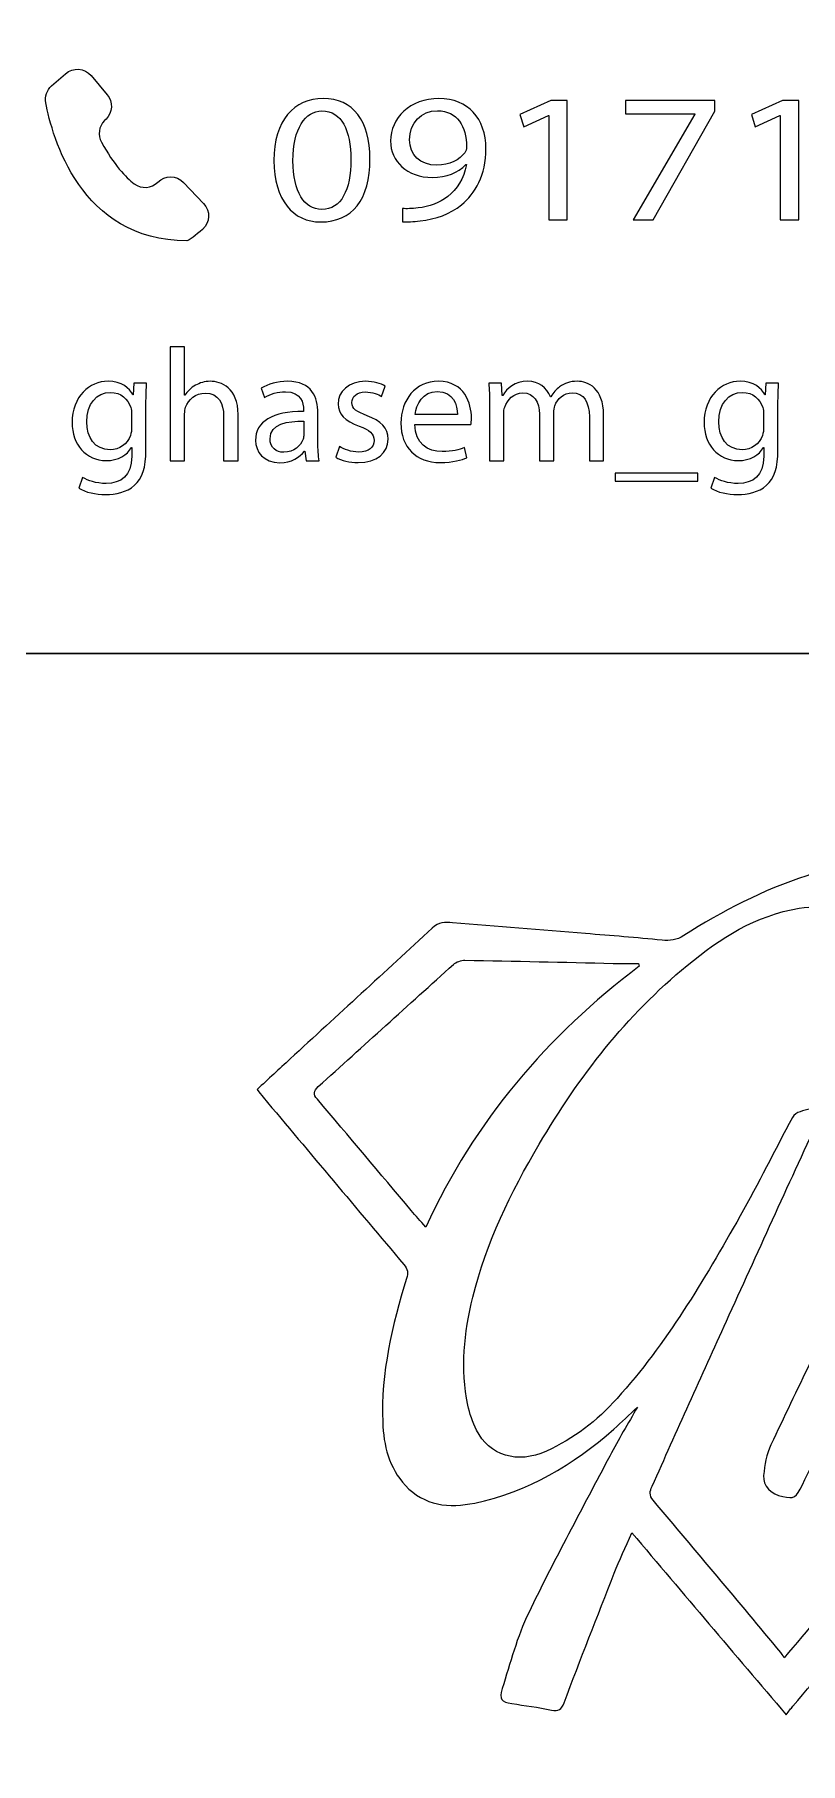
# Model space of a CAD drawing. Header units: millimetres. Extents: x -576 to 618, y 160 to 343.
# Drawn here: x 424.48 to 438.7, y 282.68 to 314.8 of the extents above; entities that cross this region are included whole.
import ezdxf

# ---------------------------------------------------------------- set-up
doc = ezdxf.new("R2010")
doc.units = ezdxf.units.MM
doc.header["$MEASUREMENT"] = 0
doc.layers.add('Layer 1', color=7, linetype='Continuous')

msp = doc.modelspace()

# ---------------------------------------------------------------- linework, layer by layer
at = {"layer": 'Layer 1', "color": 250, "lineweight": 18}
for points in [[(421.5217, 343.1001), (421.5217, 343.1001), (455.3517, 343.1001), (455.3517, 343.1001), (456.9957, 343.1001), (458.3367, 341.7591), (458.3367, 340.1151), (458.3367, 340.1151), (458.3367, 306.2851), (458.3367, 306.2851), (458.3367, 304.6411), (456.9957, 303.3001), (455.3517, 303.3001), (455.3517, 303.3001), (421.5217, 303.3001), (421.5217, 303.3001), (419.8777, 303.3001), (418.5367, 304.6411), (418.5367, 306.2851), (418.5367, 306.2851), (418.5367, 340.1151), (418.5367, 340.1151), (418.5367, 341.7591), (419.8777, 343.1001), (421.5217, 343.1001)], [(421.5217, 303.3001), (421.5217, 303.3001), (455.3517, 303.3001), (455.3517, 303.3001), (456.9957, 303.3001), (458.3367, 301.9591), (458.3367, 300.3151), (458.3367, 300.3151), (458.3367, 266.4851), (458.3367, 266.4851), (458.3367, 264.8411), (456.9957, 263.5001), (455.3517, 263.5001), (455.3517, 263.5001), (421.5217, 263.5001), (421.5217, 263.5001), (419.8777, 263.5001), (418.5367, 264.8411), (418.5367, 266.4851), (418.5367, 266.4851), (418.5367, 300.3151), (418.5367, 300.3151), (418.5367, 301.9591), (419.8777, 303.3001), (421.5217, 303.3001)]]:
    msp.add_open_spline(points, degree=3, knots=[0, 0, 0, 0, 0.125, 0.125, 0.125, 0.25, 0.25, 0.25, 0.375, 0.375, 0.375, 0.5, 0.5, 0.5, 0.625, 0.625, 0.625, 0.75, 0.75, 0.75, 0.875, 0.875, 0.875, 1, 1, 1, 1], dxfattribs=at)
at = {"layer": 'Layer 1', "color": 230}
for points, knots in [([(425.7781, 313.2016), (425.7781, 313.2016), (425.8074, 313.2304), (425.8074, 313.2304), (425.9313, 313.3527), (425.9407, 313.5498), (425.828, 313.6828), (425.828, 313.6828), (425.5285, 314.0381), (425.5285, 314.0381), (425.4077, 314.1811), (425.1934, 314.1967), (425.0533, 314.0734), (425.0533, 314.0734), (424.7956, 313.8463), (424.7956, 313.8463), (424.707, 313.7683), (424.6667, 313.65), (424.6886, 313.5337), (424.805, 312.909), (425.326, 310.972), (427.3057, 310.972), (427.3503, 310.972), (427.4779, 311.0753), (427.5984, 311.1824), (427.7394, 311.3084), (427.7488, 311.5253), (427.6187, 311.6619), (427.6187, 311.6619), (427.2455, 312.0541), (427.2455, 312.0541), (427.1166, 312.1898), (426.901, 312.1927), (426.7684, 312.06), (426.6502, 311.9417), (426.4639, 311.9284), (426.331, 312.0295), (426.1709, 312.1511), (425.9534, 312.3779), (425.721, 312.7998), (425.6486, 312.9312), (425.6714, 313.0966), (425.7781, 313.2016)], [0, 0, 0, 0, 0.0714286, 0.0714286, 0.0714286, 0.1428571, 0.1428571, 0.1428571, 0.2142857, 0.2142857, 0.2142857, 0.2857143, 0.2857143, 0.2857143, 0.3571429, 0.3571429, 0.3571429, 0.4285714, 0.4285714, 0.4285714, 0.5, 0.5, 0.5, 0.5714286, 0.5714286, 0.5714286, 0.6428571, 0.6428571, 0.6428571, 0.7142857, 0.7142857, 0.7142857, 0.7857143, 0.7857143, 0.7857143, 0.8571429, 0.8571429, 0.8571429, 0.9285714, 0.9285714, 0.9285714, 1, 1, 1, 1]), ([(430.7079, 312.4904), (430.7079, 311.7363), (430.3759, 311.3197), (429.7924, 311.3197), (429.278, 311.3197), (428.9295, 311.7259), (428.9213, 312.4601), (428.9213, 313.2039), (429.3023, 313.6136), (429.8371, 313.6136), (430.3922, 313.6136), (430.7079, 313.1971), (430.7079, 312.4904)], [0, 0, 0, 0, 0.25, 0.25, 0.25, 0.5, 0.5, 0.5, 0.75, 0.75, 0.75, 1, 1, 1, 1]), ([(431.3126, 311.569), (431.3897, 311.5621), (431.4789, 311.569), (431.6003, 311.579), (431.8068, 311.6034), (432.0015, 311.6748), (432.1513, 311.7943), (432.3258, 311.9275), (432.4512, 312.1219), (432.4998, 312.3846), (432.4998, 312.3846), (432.4877, 312.3846), (432.4877, 312.3846), (432.3419, 312.2345), (432.1314, 312.1459), (431.8677, 312.1459), (431.3937, 312.1459), (431.0898, 312.4464), (431.0898, 312.8251), (431.0898, 313.2448), (431.4505, 313.6136), (431.9894, 313.6136), (432.5282, 313.6136), (432.8605, 313.2448), (432.8605, 312.6785), (432.8605, 312.1902), (432.6658, 311.8489), (432.4066, 311.6373), (432.2041, 311.4701), (431.9245, 311.3677), (431.6408, 311.3403), (431.5114, 311.3232), (431.3978, 311.3197), (431.3126, 311.3232), (431.3126, 311.3232), (431.3126, 311.569), (431.3126, 311.569)], [0, 0, 0, 0, 0.0833333, 0.0833333, 0.0833333, 0.1666667, 0.1666667, 0.1666667, 0.25, 0.25, 0.25, 0.3333333, 0.3333333, 0.3333333, 0.4166667, 0.4166667, 0.4166667, 0.5, 0.5, 0.5, 0.5833333, 0.5833333, 0.5833333, 0.6666667, 0.6666667, 0.6666667, 0.75, 0.75, 0.75, 0.8333333, 0.8333333, 0.8333333, 0.9166667, 0.9166667, 0.9166667, 1, 1, 1, 1]), ([(434.0281, 313.2961), (434.0281, 313.2961), (434.02, 313.2961), (434.02, 313.2961), (434.02, 313.2961), (433.5623, 313.088), (433.5623, 313.088), (433.5623, 313.088), (433.4933, 313.3167), (433.4933, 313.3167), (433.4933, 313.3167), (434.0686, 313.576), (434.0686, 313.576), (434.0686, 313.576), (434.3725, 313.576), (434.3725, 313.576), (434.3725, 313.576), (434.3725, 311.3573), (434.3725, 311.3573), (434.3725, 311.3573), (434.0281, 311.3573), (434.0281, 311.3573), (434.0281, 311.3573), (434.0281, 313.2961), (434.0281, 313.2961)], [0, 0, 0, 0, 0.125, 0.125, 0.125, 0.25, 0.25, 0.25, 0.375, 0.375, 0.375, 0.5, 0.5, 0.5, 0.625, 0.625, 0.625, 0.75, 0.75, 0.75, 0.875, 0.875, 0.875, 1, 1, 1, 1]), ([(437.1124, 313.5761), (437.1124, 313.5761), (437.1124, 313.378), (437.1124, 313.378), (437.1124, 313.378), (435.9657, 311.3574), (435.9657, 311.3574), (435.9657, 311.3574), (435.5972, 311.3574), (435.5972, 311.3574), (435.5972, 311.3574), (436.7397, 313.3203), (436.7397, 313.3203), (436.7397, 313.3203), (436.7397, 313.3269), (436.7397, 313.3269), (436.7397, 313.3269), (435.4512, 313.3269), (435.4512, 313.3269), (435.4512, 313.3269), (435.4512, 313.5761), (435.4512, 313.5761), (435.4512, 313.5761), (437.1124, 313.5761), (437.1124, 313.5761)], [0, 0, 0, 0, 0.125, 0.125, 0.125, 0.25, 0.25, 0.25, 0.375, 0.375, 0.375, 0.5, 0.5, 0.5, 0.625, 0.625, 0.625, 0.75, 0.75, 0.75, 0.875, 0.875, 0.875, 1, 1, 1, 1]), ([(438.3246, 313.2961), (438.3246, 313.2961), (438.3164, 313.2961), (438.3164, 313.2961), (438.3164, 313.2961), (437.8587, 313.088), (437.8587, 313.088), (437.8587, 313.088), (437.7899, 313.3167), (437.7899, 313.3167), (437.7899, 313.3167), (438.3652, 313.576), (438.3652, 313.576), (438.3652, 313.576), (438.6691, 313.576), (438.6691, 313.576), (438.6691, 313.576), (438.6691, 311.3573), (438.6691, 311.3573), (438.6691, 311.3573), (438.3246, 311.3573), (438.3246, 311.3573), (438.3246, 311.3573), (438.3246, 313.2961), (438.3246, 313.2961)], [0, 0, 0, 0, 0.125, 0.125, 0.125, 0.25, 0.25, 0.25, 0.375, 0.375, 0.375, 0.5, 0.5, 0.5, 0.625, 0.625, 0.625, 0.75, 0.75, 0.75, 0.875, 0.875, 0.875, 1, 1, 1, 1]), ([(429.278, 312.4564), (429.278, 311.8795), (429.4885, 311.5521), (429.8128, 311.5521), (430.1772, 311.5521), (430.3516, 311.9103), (430.3516, 312.4769), (430.3516, 313.023), (430.1856, 313.3814), (429.8168, 313.3814), (429.5048, 313.3814), (429.278, 313.0607), (429.278, 312.4564)], [0, 0, 0, 0, 0.25, 0.25, 0.25, 0.5, 0.5, 0.5, 0.75, 0.75, 0.75, 1, 1, 1, 1]), ([(431.4425, 312.8457), (431.4425, 312.569), (431.6408, 312.3746), (431.9488, 312.3746), (432.1879, 312.3746), (432.3744, 312.4736), (432.4674, 312.6064), (432.4877, 312.6339), (432.4998, 312.6682), (432.4998, 312.716), (432.4998, 313.0947), (432.3339, 313.3852), (431.961, 313.3852), (431.6571, 313.3852), (431.4425, 313.1596), (431.4425, 312.8457)], [0, 0, 0, 0, 0.2, 0.2, 0.2, 0.4, 0.4, 0.4, 0.6, 0.6, 0.6, 0.8, 0.8, 0.8, 1, 1, 1, 1]), ([(426.9963, 309.0023), (426.9963, 309.0023), (427.2662, 309.0023), (427.2662, 309.0023), (427.2662, 309.0023), (427.2662, 308.099), (427.2662, 308.099), (427.2662, 308.099), (427.2721, 308.099), (427.2721, 308.099), (427.3152, 308.1742), (427.3826, 308.2401), (427.4653, 308.2847), (427.5451, 308.3296), (427.64, 308.3592), (427.7414, 308.3592), (427.9407, 308.3592), (428.2597, 308.2401), (428.2597, 307.7405), (428.2597, 307.7405), (428.2597, 306.8794), (428.2597, 306.8794), (428.2597, 306.8794), (427.9897, 306.8794), (427.9897, 306.8794), (427.9897, 306.8794), (427.9897, 307.7106), (427.9897, 307.7106), (427.9897, 307.9436), (427.9008, 308.1411), (427.6462, 308.1411), (427.4715, 308.1411), (427.3336, 308.0214), (427.2846, 307.8778), (427.2694, 307.8423), (427.2662, 307.8032), (427.2662, 307.7524), (427.2662, 307.7524), (427.2662, 306.8794), (427.2662, 306.8794), (427.2662, 306.8794), (426.9963, 306.8794), (426.9963, 306.8794), (426.9963, 306.8794), (426.9963, 309.0023), (426.9963, 309.0023)], [0, 0, 0, 0, 0.0666667, 0.0666667, 0.0666667, 0.1333333, 0.1333333, 0.1333333, 0.2, 0.2, 0.2, 0.2666667, 0.2666667, 0.2666667, 0.3333333, 0.3333333, 0.3333333, 0.4, 0.4, 0.4, 0.4666667, 0.4666667, 0.4666667, 0.5333333, 0.5333333, 0.5333333, 0.6, 0.6, 0.6, 0.6666667, 0.6666667, 0.6666667, 0.7333333, 0.7333333, 0.7333333, 0.8, 0.8, 0.8, 0.8666667, 0.8666667, 0.8666667, 0.9333333, 0.9333333, 0.9333333, 1, 1, 1, 1]), ([(426.5606, 308.3265), (426.5546, 308.2219), (426.5484, 308.1052), (426.5484, 307.9289), (426.5484, 307.9289), (426.5484, 307.0887), (426.5484, 307.0887), (426.5484, 306.757), (426.481, 306.5533), (426.3369, 306.4278), (426.1927, 306.2965), (425.9843, 306.2544), (425.7971, 306.2544), (425.6192, 306.2544), (425.4232, 306.2965), (425.3035, 306.3742), (425.3035, 306.3742), (425.3712, 306.5745), (425.3712, 306.5745), (425.4692, 306.5146), (425.6223, 306.4609), (425.8065, 306.4609), (426.0822, 306.4609), (426.2848, 306.6013), (426.2848, 306.9664), (426.2848, 306.9664), (426.2848, 307.1274), (426.2848, 307.1274), (426.2848, 307.1274), (426.2785, 307.1274), (426.2785, 307.1274), (426.1958, 306.9932), (426.0364, 306.8855), (425.8065, 306.8855), (425.4383, 306.8855), (425.1749, 307.1904), (425.1749, 307.5911), (425.1749, 308.0815), (425.5028, 308.3595), (425.8433, 308.3595), (426.1006, 308.3595), (426.2417, 308.2279), (426.3063, 308.1084), (426.3063, 308.1084), (426.3122, 308.1084), (426.3122, 308.1084), (426.3122, 308.1084), (426.3247, 308.3265), (426.3247, 308.3265), (426.3247, 308.3265), (426.5606, 308.3265), (426.5606, 308.3265)], [0, 0, 0, 0, 0.0588235, 0.0588235, 0.0588235, 0.1176471, 0.1176471, 0.1176471, 0.1764706, 0.1764706, 0.1764706, 0.2352941, 0.2352941, 0.2352941, 0.2941176, 0.2941176, 0.2941176, 0.3529412, 0.3529412, 0.3529412, 0.4117647, 0.4117647, 0.4117647, 0.4705882, 0.4705882, 0.4705882, 0.5294118, 0.5294118, 0.5294118, 0.5882353, 0.5882353, 0.5882353, 0.6470588, 0.6470588, 0.6470588, 0.7058824, 0.7058824, 0.7058824, 0.7647059, 0.7647059, 0.7647059, 0.8235294, 0.8235294, 0.8235294, 0.8823529, 0.8823529, 0.8823529, 0.9411765, 0.9411765, 0.9411765, 1, 1, 1, 1]), ([(429.52, 306.8794), (429.52, 306.8794), (429.4985, 307.062), (429.4985, 307.062), (429.4985, 307.062), (429.4891, 307.062), (429.4891, 307.062), (429.4064, 306.9484), (429.247, 306.8465), (429.0355, 306.8465), (428.735, 306.8465), (428.5818, 307.0526), (428.5818, 307.2621), (428.5818, 307.6118), (428.9007, 307.8033), (429.4738, 307.8002), (429.4738, 307.8002), (429.4738, 307.8302), (429.4738, 307.8302), (429.4738, 307.9497), (429.4401, 308.165), (429.1366, 308.165), (428.9986, 308.165), (428.8548, 308.1232), (428.7503, 308.0573), (428.7503, 308.0573), (428.6891, 308.2308), (428.6891, 308.2308), (428.8117, 308.3085), (428.9896, 308.3594), (429.1765, 308.3594), (429.6301, 308.3594), (429.7406, 308.0573), (429.7406, 307.7675), (429.7406, 307.7675), (429.7406, 307.2261), (429.7406, 307.2261), (429.7406, 307.1007), (429.7469, 306.9781), (429.7653, 306.8794), (429.7653, 306.8794), (429.52, 306.8794), (429.52, 306.8794)], [0, 0, 0, 0, 0.0714286, 0.0714286, 0.0714286, 0.1428571, 0.1428571, 0.1428571, 0.2142857, 0.2142857, 0.2142857, 0.2857143, 0.2857143, 0.2857143, 0.3571429, 0.3571429, 0.3571429, 0.4285714, 0.4285714, 0.4285714, 0.5, 0.5, 0.5, 0.5714286, 0.5714286, 0.5714286, 0.6428571, 0.6428571, 0.6428571, 0.7142857, 0.7142857, 0.7142857, 0.7857143, 0.7857143, 0.7857143, 0.8571429, 0.8571429, 0.8571429, 0.9285714, 0.9285714, 0.9285714, 1, 1, 1, 1]), ([(430.1395, 307.1485), (430.2191, 307.0976), (430.3605, 307.044), (430.4953, 307.044), (430.6915, 307.044), (430.7832, 307.1397), (430.7832, 307.259), (430.7832, 307.3847), (430.7068, 307.4536), (430.5075, 307.5251), (430.2406, 307.618), (430.115, 307.7616), (430.115, 307.9351), (430.115, 308.1682), (430.308, 308.3594), (430.627, 308.3594), (430.7773, 308.3594), (430.909, 308.3176), (430.9917, 308.2699), (430.9917, 308.2699), (430.9246, 308.0783), (430.9246, 308.0783), (430.8662, 308.1145), (430.7589, 308.1622), (430.6207, 308.1622), (430.4616, 308.1622), (430.3727, 308.0724), (430.3727, 307.9647), (430.3727, 307.8449), (430.4616, 307.7916), (430.6547, 307.7195), (430.9121, 307.6237), (431.0438, 307.4983), (431.0438, 307.2833), (431.0438, 307.029), (430.8416, 306.8496), (430.489, 306.8496), (430.3264, 306.8496), (430.1764, 306.8883), (430.0722, 306.9482), (430.0722, 306.9482), (430.1395, 307.1485), (430.1395, 307.1485)], [0, 0, 0, 0, 0.0714286, 0.0714286, 0.0714286, 0.1428571, 0.1428571, 0.1428571, 0.2142857, 0.2142857, 0.2142857, 0.2857143, 0.2857143, 0.2857143, 0.3571429, 0.3571429, 0.3571429, 0.4285714, 0.4285714, 0.4285714, 0.5, 0.5, 0.5, 0.5714286, 0.5714286, 0.5714286, 0.6428571, 0.6428571, 0.6428571, 0.7142857, 0.7142857, 0.7142857, 0.7857143, 0.7857143, 0.7857143, 0.8571429, 0.8571429, 0.8571429, 0.9285714, 0.9285714, 0.9285714, 1, 1, 1, 1]), ([(431.541, 307.5552), (431.5469, 307.1994), (431.7799, 307.0528), (432.0499, 307.0528), (432.2429, 307.0528), (432.3597, 307.0859), (432.4608, 307.1274), (432.4608, 307.1274), (432.5069, 306.9392), (432.5069, 306.9392), (432.4118, 306.8974), (432.2492, 306.8496), (432.0133, 306.8496), (431.5563, 306.8496), (431.2836, 307.1423), (431.2836, 307.5791), (431.2836, 308.0157), (431.5469, 308.3595), (431.9793, 308.3595), (432.4639, 308.3595), (432.5925, 307.9439), (432.5925, 307.6777), (432.5925, 307.6238), (432.5865, 307.582), (432.5834, 307.5552), (432.5834, 307.5552), (431.541, 307.5552), (431.541, 307.5552)], [0, 0, 0, 0, 0.1111111, 0.1111111, 0.1111111, 0.2222222, 0.2222222, 0.2222222, 0.3333333, 0.3333333, 0.3333333, 0.4444444, 0.4444444, 0.4444444, 0.5555556, 0.5555556, 0.5555556, 0.6666667, 0.6666667, 0.6666667, 0.7777778, 0.7777778, 0.7777778, 0.8888889, 0.8888889, 0.8888889, 1, 1, 1, 1]), ([(432.927, 307.9349), (432.927, 308.0844), (432.9239, 308.207), (432.9148, 308.3265), (432.9148, 308.3265), (433.1506, 308.3265), (433.1506, 308.3265), (433.1506, 308.3265), (433.1632, 308.0934), (433.1632, 308.0934), (433.1632, 308.0934), (433.1722, 308.0934), (433.1722, 308.0934), (433.2552, 308.2307), (433.3932, 308.3593), (433.6383, 308.3593), (433.8405, 308.3593), (433.994, 308.2401), (434.0583, 308.0694), (434.0583, 308.0694), (434.0645, 308.0694), (434.0645, 308.0694), (434.1104, 308.15), (434.1688, 308.2129), (434.2299, 308.2579), (434.3188, 308.3234), (434.4172, 308.3593), (434.5581, 308.3593), (434.7544, 308.3593), (435.0456, 308.2338), (435.0456, 307.7318), (435.0456, 307.7318), (435.0456, 306.8794), (435.0456, 306.8794), (435.0456, 306.8794), (434.7819, 306.8794), (434.7819, 306.8794), (434.7819, 306.8794), (434.7819, 307.6987), (434.7819, 307.6987), (434.7819, 307.9768), (434.6776, 308.1443), (434.4602, 308.1443), (434.3067, 308.1443), (434.1872, 308.0336), (434.1413, 307.905), (434.1288, 307.8691), (434.1198, 307.8214), (434.1198, 307.7733), (434.1198, 307.7733), (434.1198, 306.8794), (434.1198, 306.8794), (434.1198, 306.8794), (433.8562, 306.8794), (433.8562, 306.8794), (433.8562, 306.8794), (433.8562, 307.7465), (433.8562, 307.7465), (433.8562, 307.9768), (433.7519, 308.1443), (433.5463, 308.1443), (433.3775, 308.1443), (433.2552, 308.0126), (433.2121, 307.881), (433.1969, 307.8423), (433.1906, 307.7973), (433.1906, 307.7524), (433.1906, 307.7524), (433.1906, 306.8794), (433.1906, 306.8794), (433.1906, 306.8794), (432.927, 306.8794), (432.927, 306.8794), (432.927, 306.8794), (432.927, 307.9349), (432.927, 307.9349)], [0, 0, 0, 0, 0.04, 0.04, 0.04, 0.08, 0.08, 0.08, 0.12, 0.12, 0.12, 0.16, 0.16, 0.16, 0.2, 0.2, 0.2, 0.24, 0.24, 0.24, 0.28, 0.28, 0.28, 0.32, 0.32, 0.32, 0.36, 0.36, 0.36, 0.4, 0.4, 0.4, 0.44, 0.44, 0.44, 0.48, 0.48, 0.48, 0.52, 0.52, 0.52, 0.56, 0.56, 0.56, 0.6, 0.6, 0.6, 0.64, 0.64, 0.64, 0.68, 0.68, 0.68, 0.72, 0.72, 0.72, 0.76, 0.76, 0.76, 0.8, 0.8, 0.8, 0.84, 0.84, 0.84, 0.88, 0.88, 0.88, 0.92, 0.92, 0.92, 0.96, 0.96, 0.96, 1, 1, 1, 1]), ([(438.2964, 308.3265), (438.2905, 308.2219), (438.2842, 308.1052), (438.2842, 307.9289), (438.2842, 307.9289), (438.2842, 307.0887), (438.2842, 307.0887), (438.2842, 306.757), (438.2168, 306.5533), (438.0727, 306.4278), (437.9285, 306.2965), (437.7201, 306.2544), (437.5329, 306.2544), (437.355, 306.2544), (437.1591, 306.2965), (437.0393, 306.3742), (437.0393, 306.3742), (437.107, 306.5745), (437.107, 306.5745), (437.2049, 306.5146), (437.3582, 306.4609), (437.5423, 306.4609), (437.818, 306.4609), (438.0206, 306.6013), (438.0206, 306.9664), (438.0206, 306.9664), (438.0206, 307.1274), (438.0206, 307.1274), (438.0206, 307.1274), (438.0143, 307.1274), (438.0143, 307.1274), (437.9317, 306.9932), (437.7722, 306.8855), (437.5423, 306.8855), (437.1741, 306.8855), (436.9108, 307.1904), (436.9108, 307.5911), (436.9108, 308.0815), (437.2386, 308.3595), (437.5791, 308.3595), (437.8365, 308.3595), (437.9775, 308.2279), (438.0421, 308.1084), (438.0421, 308.1084), (438.048, 308.1084), (438.048, 308.1084), (438.048, 308.1084), (438.0605, 308.3265), (438.0605, 308.3265), (438.0605, 308.3265), (438.2964, 308.3265), (438.2964, 308.3265)], [0, 0, 0, 0, 0.0588235, 0.0588235, 0.0588235, 0.1176471, 0.1176471, 0.1176471, 0.1764706, 0.1764706, 0.1764706, 0.2352941, 0.2352941, 0.2352941, 0.2941176, 0.2941176, 0.2941176, 0.3529412, 0.3529412, 0.3529412, 0.4117647, 0.4117647, 0.4117647, 0.4705882, 0.4705882, 0.4705882, 0.5294118, 0.5294118, 0.5294118, 0.5882353, 0.5882353, 0.5882353, 0.6470588, 0.6470588, 0.6470588, 0.7058824, 0.7058824, 0.7058824, 0.7647059, 0.7647059, 0.7647059, 0.8235294, 0.8235294, 0.8235294, 0.8823529, 0.8823529, 0.8823529, 0.9411765, 0.9411765, 0.9411765, 1, 1, 1, 1]), ([(426.2816, 307.7555), (426.2816, 307.8004), (426.2785, 307.8394), (426.2664, 307.8752), (426.217, 308.0275), (426.0853, 308.153), (425.8891, 308.153), (425.6317, 308.153), (425.4477, 307.9408), (425.4477, 307.606), (425.4477, 307.3218), (425.5949, 307.0859), (425.886, 307.0859), (426.0516, 307.0859), (426.2021, 307.1876), (426.2601, 307.3548), (426.2754, 307.3995), (426.2816, 307.4504), (426.2816, 307.4953), (426.2816, 307.4953), (426.2816, 307.7555), (426.2816, 307.7555)], [0, 0, 0, 0, 0.1428571, 0.1428571, 0.1428571, 0.2857143, 0.2857143, 0.2857143, 0.4285714, 0.4285714, 0.4285714, 0.5714286, 0.5714286, 0.5714286, 0.7142857, 0.7142857, 0.7142857, 0.8571429, 0.8571429, 0.8571429, 1, 1, 1, 1]), ([(432.3319, 307.7435), (432.335, 307.9108), (432.2614, 308.171), (431.9578, 308.171), (431.6851, 308.171), (431.5653, 307.9258), (431.544, 307.7435), (431.544, 307.7435), (432.3319, 307.7435), (432.3319, 307.7435)], [0, 0, 0, 0, 0.3333333, 0.3333333, 0.3333333, 0.6666667, 0.6666667, 0.6666667, 1, 1, 1, 1]), ([(438.0175, 307.7555), (438.0175, 307.8004), (438.0143, 307.8394), (438.0022, 307.8752), (437.9528, 308.0275), (437.8212, 308.153), (437.625, 308.153), (437.3675, 308.153), (437.1834, 307.9408), (437.1834, 307.606), (437.1834, 307.3218), (437.3307, 307.0859), (437.6219, 307.0859), (437.7875, 307.0859), (437.9379, 307.1876), (437.9959, 307.3548), (438.0112, 307.3995), (438.0175, 307.4504), (438.0175, 307.4953), (438.0175, 307.4953), (438.0175, 307.7555), (438.0175, 307.7555)], [0, 0, 0, 0, 0.1428571, 0.1428571, 0.1428571, 0.2857143, 0.2857143, 0.2857143, 0.4285714, 0.4285714, 0.4285714, 0.5714286, 0.5714286, 0.5714286, 0.7142857, 0.7142857, 0.7142857, 0.8571429, 0.8571429, 0.8571429, 1, 1, 1, 1]), ([(429.4801, 307.618), (429.1859, 307.624), (428.8514, 307.5731), (428.8514, 307.292), (428.8514, 307.1216), (428.9681, 307.0408), (429.106, 307.0408), (429.2992, 307.0408), (429.4217, 307.1603), (429.4648, 307.2832), (429.4738, 307.3101), (429.4801, 307.3397), (429.4801, 307.3665), (429.4801, 307.3665), (429.4801, 307.618), (429.4801, 307.618)], [0, 0, 0, 0, 0.2, 0.2, 0.2, 0.4, 0.4, 0.4, 0.6, 0.6, 0.6, 0.8, 0.8, 0.8, 1, 1, 1, 1]), ([(436.7938, 306.5055), (436.7938, 306.5055), (435.2606, 306.5055), (435.2606, 306.5055), (435.2606, 306.5055), (435.2606, 306.655), (435.2606, 306.655), (435.2606, 306.655), (436.7938, 306.655), (436.7938, 306.655), (436.7938, 306.655), (436.7938, 306.5055), (436.7938, 306.5055)], [0, 0, 0, 0, 0.25, 0.25, 0.25, 0.5, 0.5, 0.5, 0.75, 0.75, 0.75, 1, 1, 1, 1]), ([(449.2465, 296.5233), (449.157, 296.7854), (449.0911, 297.045), (448.9819, 297.2846), (448.6147, 298.0918), (447.9751, 298.5398), (447.0958, 298.6156), (446.459, 298.6706), (445.8424, 298.5566), (445.2605, 298.2824), (445.2093, 298.2584), (445.1619, 298.2268), (445.1133, 298.1982), (445.0986, 298.1894), (445.0855, 298.1785), (445.0125, 298.1257), (445.1251, 298.0385), (445.2262, 297.9697), (445.3157, 297.8884), (446.2368, 297.0484), (447.1566, 296.2069), (448.0762, 295.3648), (448.2555, 295.2004), (448.2549, 295.1991), (448.102, 295.0184), (446.3189, 292.9118), (444.5351, 290.8054), (442.752, 288.6986), (442.586, 288.5021), (442.4228, 288.3033), (442.258, 288.1058), (442.2709, 288.088), (442.2839, 288.0706), (442.297, 288.0528), (442.6178, 288.2375), (442.9554, 288.3978), (443.2546, 288.6116), (443.7801, 288.9863), (444.2808, 289.3954), (444.795, 289.7853), (444.8587, 289.8337), (444.9438, 289.8537), (445.019, 289.8868), (445.0296, 289.8687), (445.0402, 289.8506), (445.0508, 289.8325), (444.9207, 289.712), (444.791, 289.5913), (444.6605, 289.4708), (443.843, 288.7145), (442.932, 288.1021), (441.9176, 287.6353), (441.737, 287.5523), (441.6072, 287.3464), (441.4693, 287.1838), (440.4974, 286.039), (439.5289, 284.8906), (438.5597, 283.7433), (438.5233, 283.7002), (438.4886, 283.6553), (438.4337, 283.5869), (437.4727, 284.7214), (436.5336, 285.8294), (435.5713, 286.9654), (435.4534, 286.6964), (435.3404, 286.4587), (435.2443, 286.2147), (434.9289, 285.4141), (434.6163, 284.6119), (434.3108, 283.8072), (434.263, 283.6808), (434.2122, 283.644), (434.0767, 283.6734), (433.8337, 283.7261), (433.5857, 283.7551), (433.3398, 283.7938), (433.1469, 283.8241), (433.1008, 283.8687), (433.1642, 284.0709), (433.3123, 284.5455), (433.4393, 285.0346), (433.6546, 285.4796), (434.1302, 286.4631), (434.6524, 287.4247), (435.161, 288.3919), (435.3214, 288.6974), (435.4995, 288.9935), (435.674, 289.3017), (435.5223, 289.1598), (435.3825, 289.0213), (435.2347, 288.8914), (434.4823, 288.2309), (433.645, 287.7257), (432.6527, 287.5196), (432.1754, 287.4203), (431.717, 287.4668), (431.3648, 287.8462), (431.0615, 288.1726), (430.9588, 288.5885), (430.9435, 289.0219), (430.9108, 289.9405), (431.1201, 290.8216), (431.3869, 291.6911), (431.4193, 291.7969), (431.4103, 291.8646), (431.3392, 291.9489), (430.4652, 292.9835), (429.595, 294.0216), (428.7242, 295.0587), (428.6884, 295.1015), (428.6549, 295.1461), (428.6116, 295.201), (428.8209, 295.395), (429.0228, 295.5835), (429.2259, 295.7707), (430.1061, 296.5801), (430.9888, 297.387), (431.8643, 298.2016), (431.9816, 298.3108), (432.102, 298.3111), (432.2387, 298.2999), (433.0627, 298.2328), (433.8868, 298.1666), (434.7108, 298.0989), (435.1847, 298.0603), (435.6587, 298.0225), (436.1317, 297.977), (436.2777, 297.9629), (436.4028, 297.977), (436.5332, 298.0603), (437.2512, 298.5201), (438.0062, 298.9073), (438.8187, 299.1744), (439.2671, 299.3217), (439.7229, 299.4297), (440.2025, 299.3982), (440.5227, 299.377), (440.7972, 299.1985), (440.7978, 298.9279), (440.7988, 298.7308), (440.7288, 298.5161), (440.6322, 298.3411), (440.5517, 298.1954), (440.3873, 298.0959), (440.2247, 297.942), (440.1345, 298.0465), (440.0599, 298.1539), (439.9657, 298.2384), (439.5957, 298.5701), (439.155, 298.645), (438.6789, 298.5682), (437.8721, 298.4388), (437.2125, 298.0125), (436.5991, 297.508), (435.4687, 296.5785), (434.5879, 295.4391), (433.849, 294.1844), (433.3214, 293.2884), (432.8668, 292.3594), (432.6171, 291.3426), (432.4549, 290.6808), (432.3866, 290.0132), (432.5245, 289.3389), (432.5573, 289.18), (432.6144, 289.0219), (432.6858, 288.8755), (432.9189, 288.3994), (433.4493, 288.2393), (433.9832, 288.4818), (434.4908, 288.7123), (434.9248, 289.0478), (435.2958, 289.4608), (436.2147, 290.4846), (436.9092, 291.6615), (437.5804, 292.8518), (437.9195, 293.453), (438.2262, 294.0728), (438.5529, 294.6815), (438.5788, 294.7302), (438.6415, 294.7719), (438.6961, 294.7894), (438.8178, 294.8284), (438.9448, 294.8499), (439.1117, 294.8883), (439.0811, 294.7876), (439.0686, 294.719), (439.0402, 294.6575), (438.4702, 293.4048), (437.8961, 292.1539), (437.3273, 290.9005), (436.864, 289.879), (436.4065, 288.8543), (435.9458, 287.8315), (435.9039, 287.7389), (435.8896, 287.6624), (435.9672, 287.5707), (436.7607, 286.6306), (437.5492, 285.6867), (438.3385, 284.7436), (438.3567, 284.7221), (438.3679, 284.6949), (438.3981, 284.6431), (439.2767, 285.683), (440.1301, 286.6931), (440.9975, 287.7195), (440.527, 287.8977), (440.5981, 288.2702), (440.6552, 288.6172), (440.7698, 289.307), (441.0705, 289.9317), (441.3747, 290.5538), (441.6088, 291.0321), (441.839, 291.5127), (442.0681, 291.9935), (442.0999, 292.0608), (442.1145, 292.1367), (442.1463, 292.2375), (441.8493, 292.185), (441.6374, 292.0478), (441.4372, 291.893), (440.5866, 291.2353), (439.9525, 290.4044), (439.4905, 289.4381), (439.2387, 288.9118), (438.9904, 288.3839), (438.7379, 287.8578), (438.6218, 287.615), (438.5832, 287.5941), (438.3728, 287.6397), (438.1545, 287.6861), (437.9997, 287.8331), (438.0178, 288.0306), (438.0353, 288.2247), (438.0699, 288.4297), (438.1532, 288.6028), (438.6418, 289.6191), (439.1117, 290.6465), (439.6549, 291.6331), (440.351, 292.8983), (441.0843, 294.1451), (441.8506, 295.3691), (442.4792, 296.3732), (443.2496, 297.269), (444.2387, 297.9476), (445.2846, 298.6653), (446.4387, 298.9217), (447.6824, 298.6643), (448.3435, 298.5276), (448.8443, 298.1165), (449.2184, 297.5623), (449.3429, 297.3776), (449.444, 297.1704), (449.5183, 296.9601), (449.5863, 296.767), (449.4515, 296.5766), (449.2465, 296.5233)], [0, 0, 0, 0, 0.0117647, 0.0117647, 0.0117647, 0.0235294, 0.0235294, 0.0235294, 0.0352941, 0.0352941, 0.0352941, 0.0470588, 0.0470588, 0.0470588, 0.0588235, 0.0588235, 0.0588235, 0.0705882, 0.0705882, 0.0705882, 0.0823529, 0.0823529, 0.0823529, 0.0941176, 0.0941176, 0.0941176, 0.1058824, 0.1058824, 0.1058824, 0.1176471, 0.1176471, 0.1176471, 0.1294118, 0.1294118, 0.1294118, 0.1411765, 0.1411765, 0.1411765, 0.1529412, 0.1529412, 0.1529412, 0.1647059, 0.1647059, 0.1647059, 0.1764706, 0.1764706, 0.1764706, 0.1882353, 0.1882353, 0.1882353, 0.2, 0.2, 0.2, 0.2117647, 0.2117647, 0.2117647, 0.2235294, 0.2235294, 0.2235294, 0.2352941, 0.2352941, 0.2352941, 0.2470588, 0.2470588, 0.2470588, 0.2588235, 0.2588235, 0.2588235, 0.2705882, 0.2705882, 0.2705882, 0.2823529, 0.2823529, 0.2823529, 0.2941176, 0.2941176, 0.2941176, 0.3058824, 0.3058824, 0.3058824, 0.3176471, 0.3176471, 0.3176471, 0.3294118, 0.3294118, 0.3294118, 0.3411765, 0.3411765, 0.3411765, 0.3529412, 0.3529412, 0.3529412, 0.3647059, 0.3647059, 0.3647059, 0.3764706, 0.3764706, 0.3764706, 0.3882353, 0.3882353, 0.3882353, 0.4, 0.4, 0.4, 0.4117647, 0.4117647, 0.4117647, 0.4235294, 0.4235294, 0.4235294, 0.4352941, 0.4352941, 0.4352941, 0.4470588, 0.4470588, 0.4470588, 0.4588235, 0.4588235, 0.4588235, 0.4705882, 0.4705882, 0.4705882, 0.4823529, 0.4823529, 0.4823529, 0.4941176, 0.4941176, 0.4941176, 0.5058824, 0.5058824, 0.5058824, 0.5176471, 0.5176471, 0.5176471, 0.5294118, 0.5294118, 0.5294118, 0.5411765, 0.5411765, 0.5411765, 0.5529412, 0.5529412, 0.5529412, 0.5647059, 0.5647059, 0.5647059, 0.5764706, 0.5764706, 0.5764706, 0.5882353, 0.5882353, 0.5882353, 0.6, 0.6, 0.6, 0.6117647, 0.6117647, 0.6117647, 0.6235294, 0.6235294, 0.6235294, 0.6352941, 0.6352941, 0.6352941, 0.6470588, 0.6470588, 0.6470588, 0.6588235, 0.6588235, 0.6588235, 0.6705882, 0.6705882, 0.6705882, 0.6823529, 0.6823529, 0.6823529, 0.6941176, 0.6941176, 0.6941176, 0.7058824, 0.7058824, 0.7058824, 0.7176471, 0.7176471, 0.7176471, 0.7294118, 0.7294118, 0.7294118, 0.7411765, 0.7411765, 0.7411765, 0.7529412, 0.7529412, 0.7529412, 0.7647059, 0.7647059, 0.7647059, 0.7764706, 0.7764706, 0.7764706, 0.7882353, 0.7882353, 0.7882353, 0.8, 0.8, 0.8, 0.8117647, 0.8117647, 0.8117647, 0.8235294, 0.8235294, 0.8235294, 0.8352941, 0.8352941, 0.8352941, 0.8470588, 0.8470588, 0.8470588, 0.8588235, 0.8588235, 0.8588235, 0.8705882, 0.8705882, 0.8705882, 0.8823529, 0.8823529, 0.8823529, 0.8941176, 0.8941176, 0.8941176, 0.9058824, 0.9058824, 0.9058824, 0.9176471, 0.9176471, 0.9176471, 0.9294118, 0.9294118, 0.9294118, 0.9411765, 0.9411765, 0.9411765, 0.9529412, 0.9529412, 0.9529412, 0.9647059, 0.9647059, 0.9647059, 0.9764706, 0.9764706, 0.9764706, 0.9882353, 0.9882353, 0.9882353, 1, 1, 1, 1]), ([(435.7079, 297.494), (435.7079, 297.494), (435.6942, 297.5448), (435.6942, 297.5448), (435.5376, 297.5448), (435.3809, 297.5417), (435.2247, 297.5451), (434.3064, 297.5654), (433.3885, 297.5888), (432.4705, 297.6044), (432.3994, 297.6053), (432.3111, 297.572), (432.2577, 297.5245), (431.4191, 296.7707), (430.5859, 296.0107), (429.7482, 295.2559), (429.6568, 295.1736), (429.6493, 295.1155), (429.7308, 295.02), (430.3142, 294.3339), (430.8927, 293.6434), (431.4736, 292.9551), (431.5563, 292.8571), (431.6421, 292.7619), (431.7454, 292.6443), (432.6465, 294.6253), (434.0056, 296.2003), (435.7079, 297.494)], [0, 0, 0, 0, 0.1111111, 0.1111111, 0.1111111, 0.2222222, 0.2222222, 0.2222222, 0.3333333, 0.3333333, 0.3333333, 0.4444444, 0.4444444, 0.4444444, 0.5555556, 0.5555556, 0.5555556, 0.6666667, 0.6666667, 0.6666667, 0.7777778, 0.7777778, 0.7777778, 0.8888889, 0.8888889, 0.8888889, 1, 1, 1, 1])]:
    msp.add_open_spline(points, degree=3, knots=knots, dxfattribs=at)

doc.saveas('drawing.dxf')
